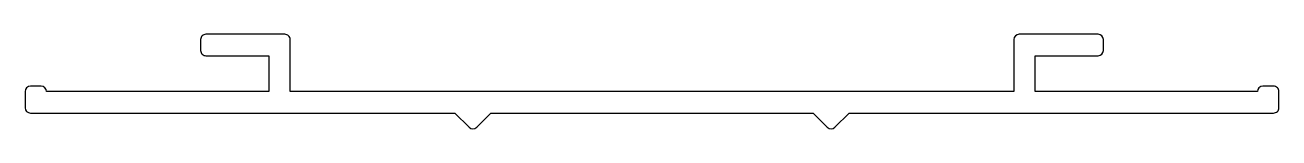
# Model space of a CAD drawing. Extents: x 2678.1 to 2748.1, y 1411.3 to 1416.6.
import ezdxf

# ---------------------------------------------------------------- set-up
doc = ezdxf.new("R2010")
doc.units = 0
doc.layers.get('0').update_dxf_attribs({"linetype": 'CONTINUOUS'})

msp = doc.modelspace()

# ---------------------------------------------------------------- linework, layer by layer
for p, q in [((2687.945, 1416.253), (2687.945, 1415.653)), ((2692.645, 1416.553), (2688.245, 1416.553)), ((2692.945, 1413.353), (2692.945, 1416.253)), ((2733.345, 1416.253), (2733.345, 1413.353)), ((2738.045, 1416.553), (2733.645, 1416.553)), ((2738.345, 1415.653), (2738.345, 1416.253)), ((2688.245, 1415.353), (2691.745, 1415.353)), ((2691.745, 1415.353), (2691.745, 1413.353)), ((2734.545, 1413.353), (2734.545, 1415.353)), ((2734.545, 1415.353), (2738.045, 1415.353)), ((2678.145, 1413.353), (2678.145, 1412.453)), ((2679.045, 1413.653), (2678.445, 1413.653)), ((2691.745, 1413.353), (2679.345, 1413.353)), ((2733.345, 1413.353), (2692.945, 1413.353)), ((2746.945, 1413.353), (2734.545, 1413.353)), ((2747.845, 1413.653), (2747.245, 1413.653)), ((2748.145, 1412.453), (2748.145, 1413.353)), ((2678.445, 1412.153), (2702.145, 1412.153)), ((2702.145, 1412.153), (2702.933, 1411.366)), ((2703.357, 1411.366), (2704.145, 1412.153)), ((2704.145, 1412.153), (2722.145, 1412.153)), ((2722.145, 1412.153), (2722.933, 1411.366)), ((2723.357, 1411.366), (2724.145, 1412.153)), ((2724.145, 1412.153), (2747.845, 1412.153))]:
    msp.add_line(p, q)
for centre, start, end in [((2688.245, 1416.253), 89.99996, 180.00004), ((2692.645, 1416.253), 359.99996, 90.00004), ((2733.645, 1416.253), 90.00015, 180.00004), ((2738.045, 1416.253), 359.99996, 89.99985), ((2688.245, 1415.653), 180.00001, 270.00004), ((2738.045, 1415.653), 270.00015, 359.99999), ((2678.445, 1413.353), 90, 179.99999), ((2679.045, 1413.353), 0.00001, 90.00001), ((2747.245, 1413.353), 90.00087, 179.99999), ((2747.845, 1413.353), 0.00001, 90.00058), ((2678.445, 1412.453), 180, 270), ((2747.845, 1412.453), 269.99942, 0), ((2703.145, 1411.578), 225.00014, 314.99986), ((2723.145, 1411.578), 225.00014, 314.99986)]:
    msp.add_arc(centre, 0.3, start, end)

doc.saveas('drawing.dxf')
